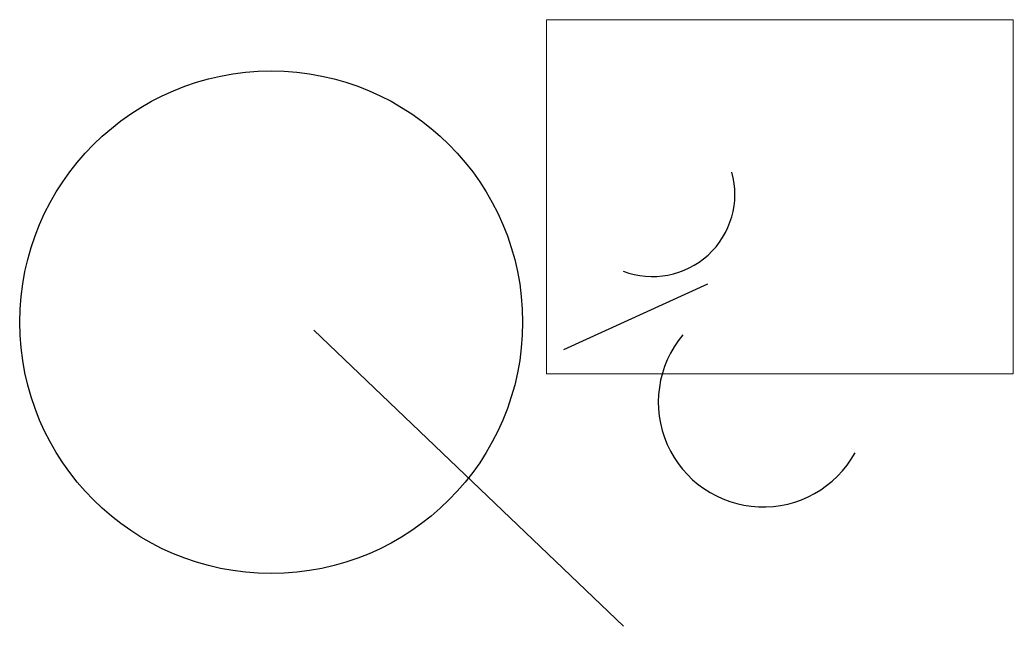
# Paper-space layout '布局1' of a CAD drawing. Header units: millimetres. Extents: x -206 to 231, y -92 to 176.
import ezdxf

# ---------------------------------------------------------------- set-up
doc = ezdxf.new("R2010")
doc.units = ezdxf.units.MM

psp = doc.layouts.new('布局1')

# ---------------------------------------------------------------- linework, layer by layer
for p, q in [((33.36, 30.25), (96.83, 59.2)), ((-76.69, 38.7), (59.7, -91.73)), ((231.3, 25.65), (231.3, 25.65))]:
    psp.add_line(p, q)
psp.add_circle((-95.5, 42.23), 110.73)
for centre, radius, start, end in [((72.45, 98.64), 36.29, 249.2133, 15.5765), ((121.2, 7.01), 46.2, 140.0464, 331.1724)]:
    psp.add_arc(centre, radius, start, end)

# ---------------------------------------------------------------- viewports
at = {"layer": '0'}
psp.add_viewport(center=(128.5, 97.5), size=(205.6, 156), view_center_point=(210, 148.5), view_height=322.5088, dxfattribs=at)

doc.saveas('drawing.dxf')
